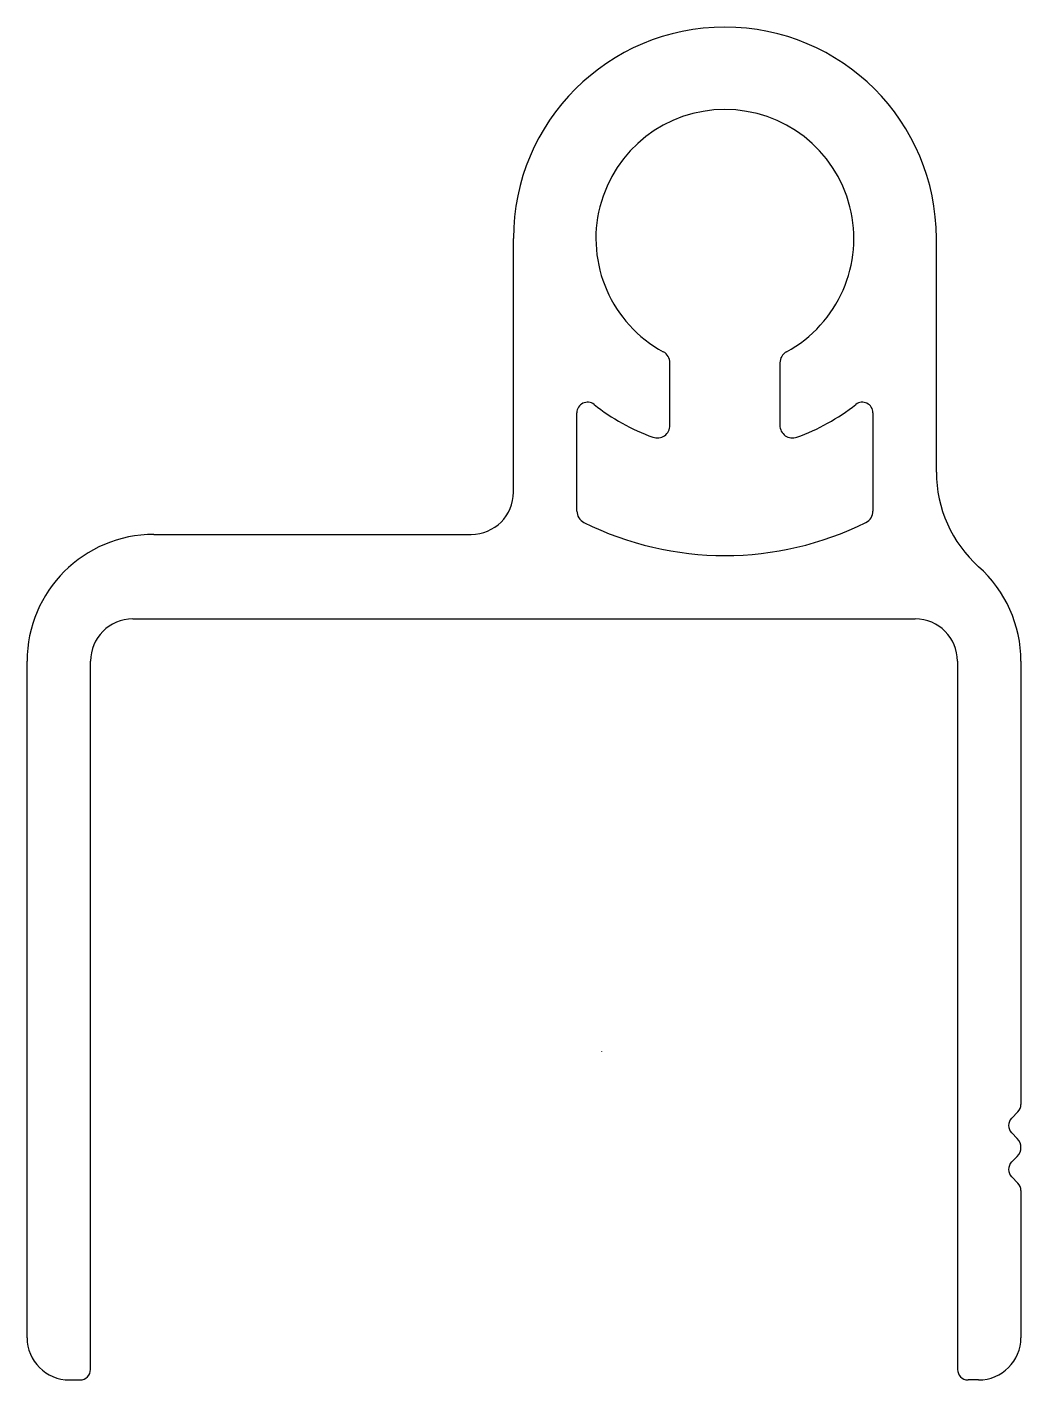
# Model space of a CAD drawing. Extents: x 3521.2 to 3544.7, y 1181.8 to 1213.8.
import ezdxf

# ---------------------------------------------------------------- set-up
doc = ezdxf.new("R2010")
doc.units = 0
doc.layers.get('0').update_dxf_attribs({"linetype": 'CONTINUOUS'})

msp = doc.modelspace()

# ---------------------------------------------------------------- linework, layer by layer
for p, q in [((3532.715, 1202.83), (3532.715, 1208.83)), ((3542.715, 1203.302), (3542.715, 1208.83)), ((3536.415, 1204.411), (3536.415, 1205.887)), ((3539.015, 1205.887), (3539.015, 1204.411)), ((3534.215, 1202.381), (3534.215, 1204.707)), ((3541.215, 1204.707), (3541.215, 1202.381)), ((3524.215, 1201.83), (3531.715, 1201.83)), ((3523.715, 1199.83), (3542.215, 1199.83)), ((3521.215, 1182.83), (3521.215, 1198.83)), ((3522.715, 1182.08), (3522.715, 1198.83)), ((3543.215, 1198.83), (3543.215, 1182.08)), ((3544.715, 1198.83), (3544.715, 1188.348)), ((3534.798, 1189.598), (3534.798, 1189.591)), ((3544.641, 1188.172), (3544.496, 1188.026)), ((3544.496, 1187.672), (3544.627, 1187.541)), ((3544.627, 1187.117), (3544.496, 1186.986)), ((3544.496, 1186.632), (3544.641, 1186.487)), ((3544.715, 1186.31), (3544.715, 1182.83)), ((3522.215, 1181.83), (3522.465, 1181.83)), ((3543.715, 1181.83), (3543.465, 1181.83))]:
    msp.add_line(p, q)
for centre, radius, start, end in [((3537.715, 1208.83), 5, 0, 180), ((3537.715, 1208.83), 3.05, 298.5295, 241.4705), ((3536.115, 1205.887), 0.3, 0, 61.4705), ((3539.315, 1205.887), 0.3, 118.5295, 180), ((3534.465, 1204.707), 0.25, 51.7534, 180), ((3537.715, 1208.83), 5, 231.7534, 250.0972), ((3537.715, 1208.83), 5, 289.9028, 308.2466), ((3540.965, 1204.707), 0.25, 0, 128.2466), ((3536.115, 1204.411), 0.3, 250.0972, 360), ((3539.315, 1204.411), 0.3, 180, 289.9028), ((3545.715, 1203.302), 3, 180, 228.1897), ((3531.715, 1202.83), 1, 270, 0), ((3534.515, 1202.381), 0.3, 180, 243.6122), ((3540.915, 1202.381), 0.3, 296.3878, 0), ((3537.715, 1208.83), 7.5, 243.6122, 296.3878), ((3524.215, 1198.83), 3, 90, 180), ((3541.715, 1198.83), 3, 0, 48.1897), ((3523.715, 1198.83), 1, 90, 180), ((3542.215, 1198.83), 1, 0, 90), ((3544.465, 1188.348), 0.25, 315, 360), ((3544.672, 1187.849), 0.25, 135, 225), ((3544.415, 1187.329), 0.3, 315, 45), ((3544.672, 1186.809), 0.25, 135, 225), ((3544.465, 1186.31), 0.25, 0, 45), ((3522.215, 1182.83), 1, 180, 270), ((3543.715, 1182.83), 1, 270, 0), ((3522.465, 1182.08), 0.25, 270, 360), ((3543.465, 1182.08), 0.25, 180, 270)]:
    msp.add_arc(centre, radius, start, end)

doc.saveas('drawing.dxf')
